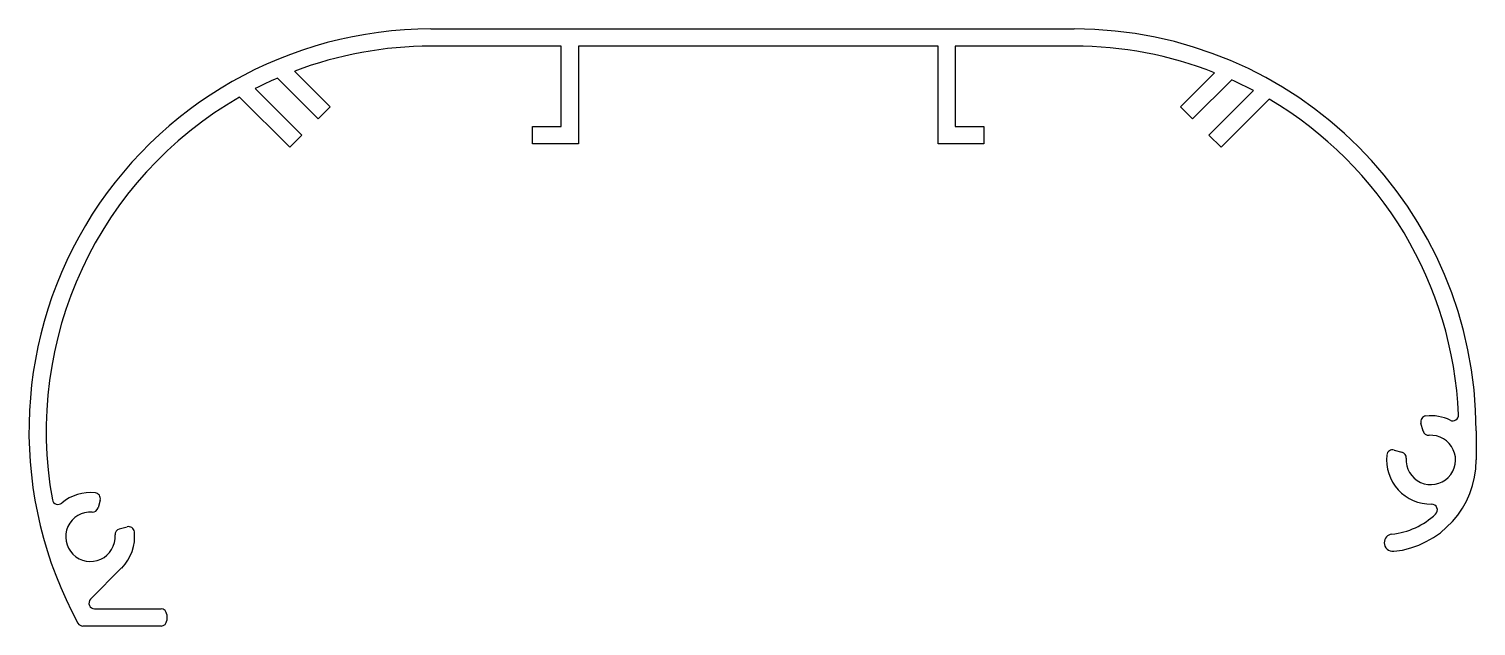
# Model space of a CAD drawing. Extents: x 361 to 487, y 681 to 733.
import ezdxf

# ---------------------------------------------------------------- set-up
doc = ezdxf.new("R2010")
doc.units = 0
doc.layers.get('0').update_dxf_attribs({"linetype": 'CONTINUOUS'})

msp = doc.modelspace()

# ---------------------------------------------------------------- linework, layer by layer
for p, q in [((395.98, 732.76), (451.98, 732.76)), ((407.33, 731.26), (395.98, 731.26)), ((407.33, 724.26), (407.33, 731.26)), ((440.13, 731.26), (408.83, 731.26)), ((408.83, 731.26), (408.83, 722.76)), ((440.13, 722.76), (440.13, 731.26)), ((451.98, 731.26), (441.63, 731.26)), ((441.63, 731.26), (441.63, 724.26)), ((386.16, 724.93), (382.61, 728.48)), ((384.11, 729.09), (387.22, 725.99)), ((461.24, 725.99), (464.2, 728.95)), ((465.7, 728.33), (462.3, 724.93)), ((380.69, 727.57), (384.74, 723.52)), ((463.72, 723.52), (467.6, 727.4)), ((383.68, 722.46), (379.31, 726.82)), ((387.22, 725.99), (386.16, 724.93)), ((462.3, 724.93), (461.24, 725.99)), ((468.96, 726.64), (464.78, 722.46)), ((384.74, 723.52), (383.68, 722.46)), ((404.83, 722.76), (404.83, 724.26)), ((404.83, 724.26), (407.33, 724.26)), ((441.63, 724.26), (444.13, 724.26)), ((444.13, 724.26), (444.13, 722.76)), ((464.78, 722.46), (463.72, 723.52)), ((408.83, 722.76), (404.83, 722.76)), ((444.13, 722.76), (440.13, 722.76)), ((482.36, 697.75), (482.18, 698.43)), ((486.98, 697.76), (486.98, 695.23)), ((479.84, 696.09), (480.52, 695.91)), ((367.19, 691.74), (367, 691.06)), ((368.84, 689.22), (369.53, 689.4)), ((478.98, 688.02), (478.98, 688.02)), ((369.05, 685.82), (366.35, 683.12)), ((366.7, 682.26), (372.48, 682.26)), ((372.98, 681.76), (372.98, 681.26)), ((372.48, 680.76), (365.68, 680.76))]:
    msp.add_line(p, q)
for centre, radius, start, end in [((395.98, 697.76), 35, 90, 208.5719), ((451.98, 697.76), 35, 0, 90), ((395.98, 697.76), 33.5, 90, 110.7404), ((451.98, 697.76), 33.5, 68.5981, 90), ((395.98, 697.76), 33.5, 113.525, 117.1579), ((451.98, 697.76), 33.5, 62.2079, 65.8267), ((395.98, 697.76), 33.5, 119.8339, 190.309), ((451.98, 697.76), 33.5, 2.3926, 59.5405), ((482.66, 698.56), 0.5, 96.4163, 195), ((483.04, 695.23), 3.85, 63.9367, 96.4163), ((484.95, 699.14), 0.5, 243.9367, 2.3926), ((483.04, 695.23), 2.15, 175.8757, 94.1243), ((482.85, 697.88), 0.5, 195, 274.1243), ((483.04, 695.23), 3.85, 173.5837, 270.9634), ((479.71, 695.61), 0.5, 75, 173.5837), ((480.4, 695.42), 0.5, 355.8757, 75), ((478.98, 695.23), 8, 275.9378, 0), ((363.51, 691.86), 0.5, 190.309, 310.3647), ((366.33, 688.54), 3.85, 83.5837, 130.3647), ((366.7, 691.87), 0.5, 345, 83.5837), ((366.33, 688.54), 2.15, 85.8757, 4.1243), ((366.52, 691.19), 0.5, 265.8757, 345), ((478.98, 695.23), 6.5, 275.9378, 313.5397), ((483.11, 690.88), 0.5, 313.5397, 90.9634), ((369.66, 688.92), 0.5, 6.4163, 105), ((368.97, 688.73), 0.5, 105, 184.1243), ((366.33, 688.54), 3.85, 315, 6.4163), ((479.73, 688.02), 0.75, 95.9378, 180), ((479.73, 688.02), 0.75, 180, 275.9378), ((366.7, 682.76), 0.5, 135, 270), ((372.48, 681.76), 0.5, 0, 90), ((365.68, 681.26), 0.5, 208.5719, 270), ((372.48, 681.26), 0.5, 270, 0)]:
    msp.add_arc(centre, radius, start, end)

doc.saveas('drawing.dxf')
